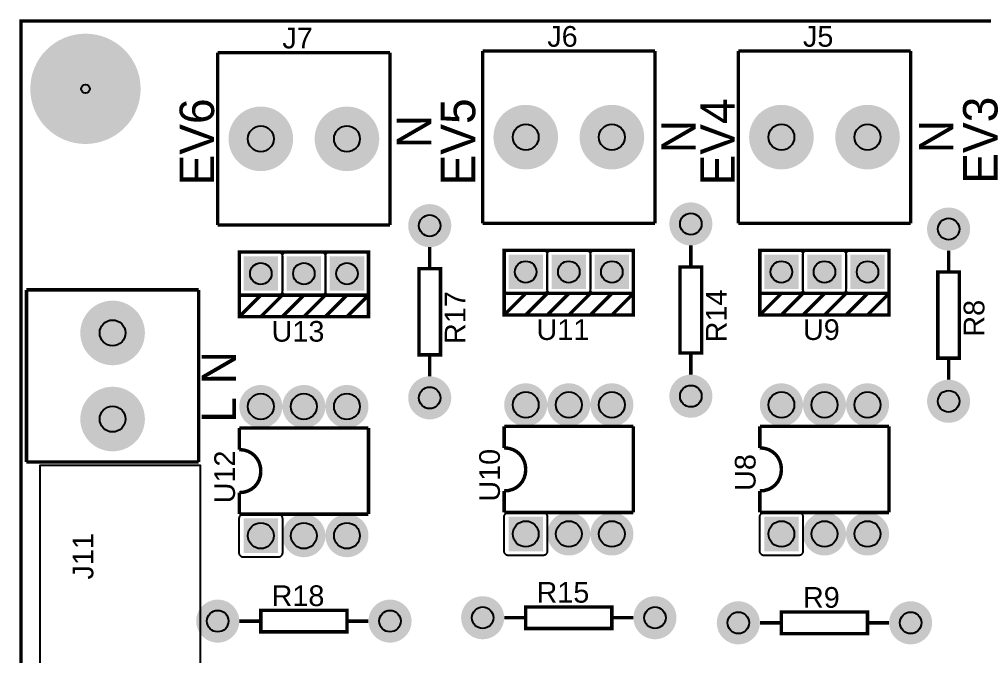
# Model space of a CAD drawing. Header units: inches. Extents: x -2.08 to 2.08, y -1.44 to 1.44.
# Drawn here: x -2.083 to 0.159, y -0.045 to 1.435 of the extents above; entities that cross this region are included whole.
import ezdxf

# ---------------------------------------------------------------- set-up
doc = ezdxf.new("R2010")
doc.units = ezdxf.units.IN
doc.layers.get('0').update_dxf_attribs({"linetype": 'CONTINUOUS'})

# ---------------------------------------------------------------- blocks, each defined once
blk = doc.blocks.new('EPAD')
at = {"const_width": 0.5}
blk.add_lwpolyline([(-0.25, 0, 1), (0.25, 0, 1)], format="xyb", close=True, dxfattribs=at)
blk = doc.blocks.new('RPAD')
blk.add_trace([(-0.5, -0.5), (-0.5, 0.5), (0.5, -0.5), (0.5, 0.5)])

msp = doc.modelspace()

# ---------------------------------------------------------------- linework, layer by layer
at = {"const_width": 0.008}
for points in [[(-2.07874, -1.431024), (2.07874, -1.431024), (2.07874, 1.431181), (-2.07874, 1.431181), (-2.07874, -1.431024)], [(-2.07874, -1.431024), (2.07874, -1.431024), (2.07874, 1.431181), (-2.07874, 1.431181), (-2.07874, -1.431024)], [(-2.07874, -1.431024), (2.07874, -1.431024), (2.07874, 1.431181), (-2.07874, 1.431181), (-2.07874, -1.431024)], [(-1.622047, 1.357559), (-1.622047, 0.957559)], [(-1.622047, 1.357559), (-1.222047, 1.357559)], [(-1.622047, 1.357559), (-1.622047, 0.957559)], [(-1.622047, 1.357559), (-1.222047, 1.357559)], [(-1.622047, 1.357559), (-1.622047, 0.957559)], [(-1.622047, 1.357559), (-1.222047, 1.357559)], [(-1.222047, 1.357559), (-1.222047, 0.957559)], [(-1.222047, 1.357559), (-1.222047, 0.957559)], [(-1.222047, 1.357559), (-1.222047, 0.957559)], [(-1.006976, 1.361496), (-1.006976, 0.961496)], [(-1.006976, 1.361496), (-0.606976, 1.361496)], [(-1.006976, 1.361496), (-1.006976, 0.961496)], [(-1.006976, 1.361496), (-0.606976, 1.361496)], [(-1.006976, 1.361496), (-1.006976, 0.961496)], [(-1.006976, 1.361496), (-0.606976, 1.361496)], [(-0.606976, 1.361496), (-0.606976, 0.961496)], [(-0.606976, 1.361496), (-0.606976, 0.961496)], [(-0.606976, 1.361496), (-0.606976, 0.961496)], [(-0.413386, 1.361496), (-0.413386, 0.961496)], [(-0.413386, 1.361496), (-0.013386, 1.361496)], [(-0.413386, 1.361496), (-0.413386, 0.961496)], [(-0.413386, 1.361496), (-0.013386, 1.361496)], [(-0.413386, 1.361496), (-0.413386, 0.961496)], [(-0.413386, 1.361496), (-0.013386, 1.361496)], [(-0.013386, 1.361496), (-0.013386, 0.961496)], [(-0.013386, 1.361496), (-0.013386, 0.961496)], [(-0.013386, 1.361496), (-0.013386, 0.961496)], [(-1.006976, 0.961496), (-0.606976, 0.961496)], [(-1.006976, 0.961496), (-0.606976, 0.961496)], [(-1.006976, 0.961496), (-0.606976, 0.961496)], [(-0.413386, 0.961496), (-0.013386, 0.961496)], [(-0.413386, 0.961496), (-0.013386, 0.961496)], [(-0.413386, 0.961496), (-0.013386, 0.961496)], [(-1.622047, 0.957559), (-1.222047, 0.957559)], [(-1.622047, 0.957559), (-1.222047, 0.957559)], [(-1.622047, 0.957559), (-1.222047, 0.957559)], [(-1.572047, 0.794567), (-1.272047, 0.794567), (-1.272047, 0.894567), (-1.572047, 0.894567), (-1.572047, 0.794567)], [(-1.572047, 0.794567), (-1.272047, 0.794567), (-1.272047, 0.894567), (-1.572047, 0.894567), (-1.572047, 0.794567)], [(-1.572047, 0.794567), (-1.272047, 0.794567), (-1.272047, 0.894567), (-1.572047, 0.894567), (-1.572047, 0.794567)], [(-1.129921, 0.905984), (-1.129921, 0.855984)], [(-1.129921, 0.905984), (-1.129921, 0.855984)], [(-1.129921, 0.905984), (-1.129921, 0.855984)], [(-0.956976, 0.798504), (-0.656976, 0.798504), (-0.656976, 0.898504), (-0.956976, 0.898504), (-0.956976, 0.798504)], [(-0.956976, 0.798504), (-0.656976, 0.798504), (-0.656976, 0.898504), (-0.956976, 0.898504), (-0.956976, 0.798504)], [(-0.956976, 0.798504), (-0.656976, 0.798504), (-0.656976, 0.898504), (-0.956976, 0.898504), (-0.956976, 0.798504)], [(-0.523622, 0.909921), (-0.523622, 0.859921)], [(-0.523622, 0.909921), (-0.523622, 0.859921)], [(-0.523622, 0.909921), (-0.523622, 0.859921)], [(-0.363386, 0.798504), (-0.063386, 0.798504), (-0.063386, 0.898504), (-0.363386, 0.898504), (-0.363386, 0.798504)], [(-0.363386, 0.798504), (-0.063386, 0.798504), (-0.063386, 0.898504), (-0.363386, 0.898504), (-0.363386, 0.798504)], [(-0.363386, 0.798504), (-0.063386, 0.798504), (-0.063386, 0.898504), (-0.363386, 0.898504), (-0.363386, 0.798504)], [(0.074803, 0.89811), (0.074803, 0.84811)], [(0.074803, 0.89811), (0.074803, 0.84811)], [(0.074803, 0.89811), (0.074803, 0.84811)], [(-1.154921, 0.655984), (-1.104921, 0.655984), (-1.104921, 0.855984), (-1.154921, 0.855984), (-1.154921, 0.655984)], [(-1.154921, 0.655984), (-1.104921, 0.655984), (-1.104921, 0.855984), (-1.154921, 0.855984), (-1.154921, 0.655984)], [(-1.154921, 0.655984), (-1.104921, 0.655984), (-1.104921, 0.855984), (-1.154921, 0.855984), (-1.154921, 0.655984)], [(-0.548622, 0.659921), (-0.498622, 0.659921), (-0.498622, 0.859921), (-0.548622, 0.859921), (-0.548622, 0.659921)], [(-0.548622, 0.659921), (-0.498622, 0.659921), (-0.498622, 0.859921), (-0.548622, 0.859921), (-0.548622, 0.659921)], [(-0.548622, 0.659921), (-0.498622, 0.659921), (-0.498622, 0.859921), (-0.548622, 0.859921), (-0.548622, 0.659921)], [(0.049803, 0.64811), (0.099803, 0.64811), (0.099803, 0.84811), (0.049803, 0.84811), (0.049803, 0.64811)], [(0.049803, 0.64811), (0.099803, 0.64811), (0.099803, 0.84811), (0.049803, 0.84811), (0.049803, 0.64811)], [(0.049803, 0.64811), (0.099803, 0.64811), (0.099803, 0.84811), (0.049803, 0.84811), (0.049803, 0.64811)], [(-2.066142, 0.806772), (-1.666142, 0.806772)], [(-2.066142, 0.406772), (-2.066142, 0.806772)], [(-2.066142, 0.806772), (-1.666142, 0.806772)], [(-2.066142, 0.406772), (-2.066142, 0.806772)], [(-2.066142, 0.806772), (-1.666142, 0.806772)], [(-2.066142, 0.406772), (-2.066142, 0.806772)], [(-1.666142, 0.406772), (-1.666142, 0.806772)], [(-1.666142, 0.406772), (-1.666142, 0.806772)], [(-1.666142, 0.406772), (-1.666142, 0.806772)], [(-1.272047, 0.794567), (-1.272047, 0.744567), (-1.572047, 0.744567), (-1.572047, 0.794567)], [(-1.522047, 0.794567), (-1.572047, 0.744567)], [(-1.272047, 0.794567), (-1.272047, 0.744567), (-1.572047, 0.744567), (-1.572047, 0.794567)], [(-1.522047, 0.794567), (-1.572047, 0.744567)], [(-1.272047, 0.794567), (-1.272047, 0.744567), (-1.572047, 0.744567), (-1.572047, 0.794567)], [(-1.522047, 0.794567), (-1.572047, 0.744567)], [(-1.472047, 0.794567), (-1.522047, 0.744567)], [(-1.472047, 0.794567), (-1.522047, 0.744567)], [(-1.472047, 0.794567), (-1.522047, 0.744567)], [(-1.422047, 0.794567), (-1.472047, 0.744567)], [(-1.422047, 0.794567), (-1.472047, 0.744567)], [(-1.422047, 0.794567), (-1.472047, 0.744567)], [(-1.372047, 0.794567), (-1.422047, 0.744567)], [(-1.372047, 0.794567), (-1.422047, 0.744567)], [(-1.372047, 0.794567), (-1.422047, 0.744567)], [(-1.322047, 0.794567), (-1.372047, 0.744567)], [(-1.322047, 0.794567), (-1.372047, 0.744567)], [(-1.322047, 0.794567), (-1.372047, 0.744567)], [(-1.272047, 0.794567), (-1.322047, 0.744567)], [(-1.272047, 0.794567), (-1.322047, 0.744567)], [(-1.272047, 0.794567), (-1.322047, 0.744567)], [(-0.656976, 0.798504), (-0.656976, 0.748504), (-0.956976, 0.748504), (-0.956976, 0.798504)], [(-0.906976, 0.798504), (-0.956976, 0.748504)], [(-0.656976, 0.798504), (-0.656976, 0.748504), (-0.956976, 0.748504), (-0.956976, 0.798504)], [(-0.906976, 0.798504), (-0.956976, 0.748504)], [(-0.656976, 0.798504), (-0.656976, 0.748504), (-0.956976, 0.748504), (-0.956976, 0.798504)], [(-0.906976, 0.798504), (-0.956976, 0.748504)], [(-0.856976, 0.798504), (-0.906976, 0.748504)], [(-0.856976, 0.798504), (-0.906976, 0.748504)], [(-0.856976, 0.798504), (-0.906976, 0.748504)], [(-0.806976, 0.798504), (-0.856976, 0.748504)], [(-0.806976, 0.798504), (-0.856976, 0.748504)], [(-0.806976, 0.798504), (-0.856976, 0.748504)], [(-0.756976, 0.798504), (-0.806976, 0.748504)], [(-0.756976, 0.798504), (-0.806976, 0.748504)], [(-0.756976, 0.798504), (-0.806976, 0.748504)], [(-0.706976, 0.798504), (-0.756976, 0.748504)], [(-0.706976, 0.798504), (-0.756976, 0.748504)], [(-0.706976, 0.798504), (-0.756976, 0.748504)], [(-0.656976, 0.798504), (-0.706976, 0.748504)], [(-0.656976, 0.798504), (-0.706976, 0.748504)], [(-0.656976, 0.798504), (-0.706976, 0.748504)], [(-0.063386, 0.798504), (-0.063386, 0.748504), (-0.363386, 0.748504), (-0.363386, 0.798504)], [(-0.313386, 0.798504), (-0.363386, 0.748504)], [(-0.063386, 0.798504), (-0.063386, 0.748504), (-0.363386, 0.748504), (-0.363386, 0.798504)], [(-0.313386, 0.798504), (-0.363386, 0.748504)], [(-0.063386, 0.798504), (-0.063386, 0.748504), (-0.363386, 0.748504), (-0.363386, 0.798504)], [(-0.313386, 0.798504), (-0.363386, 0.748504)], [(-0.263386, 0.798504), (-0.313386, 0.748504)], [(-0.263386, 0.798504), (-0.313386, 0.748504)], [(-0.263386, 0.798504), (-0.313386, 0.748504)], [(-0.213386, 0.798504), (-0.263386, 0.748504)], [(-0.213386, 0.798504), (-0.263386, 0.748504)], [(-0.213386, 0.798504), (-0.263386, 0.748504)], [(-0.163386, 0.798504), (-0.213386, 0.748504)], [(-0.163386, 0.798504), (-0.213386, 0.748504)], [(-0.163386, 0.798504), (-0.213386, 0.748504)], [(-0.113386, 0.798504), (-0.163386, 0.748504)], [(-0.113386, 0.798504), (-0.163386, 0.748504)], [(-0.113386, 0.798504), (-0.163386, 0.748504)], [(-0.063386, 0.798504), (-0.113386, 0.748504)], [(-0.063386, 0.798504), (-0.113386, 0.748504)], [(-0.063386, 0.798504), (-0.113386, 0.748504)], [(-1.129921, 0.655984), (-1.129921, 0.605984)], [(-1.129921, 0.655984), (-1.129921, 0.605984)], [(-1.129921, 0.655984), (-1.129921, 0.605984)], [(-0.523622, 0.659921), (-0.523622, 0.609921)], [(-0.523622, 0.659921), (-0.523622, 0.609921)], [(-0.523622, 0.659921), (-0.523622, 0.609921)], [(0.074803, 0.64811), (0.074803, 0.59811)], [(0.074803, 0.64811), (0.074803, 0.59811)], [(0.074803, 0.64811), (0.074803, 0.59811)], [(-0.956976, 0.439843), (-0.956976, 0.489843)], [(-0.956976, 0.489843), (-0.656976, 0.489843)], [(-0.956976, 0.439843), (-0.956976, 0.489843)], [(-0.956976, 0.489843), (-0.656976, 0.489843)], [(-0.956976, 0.439843), (-0.956976, 0.489843)], [(-0.956976, 0.489843), (-0.656976, 0.489843)], [(-0.656976, 0.289843), (-0.656976, 0.489843)], [(-0.656976, 0.289843), (-0.656976, 0.489843)], [(-0.656976, 0.289843), (-0.656976, 0.489843)], [(-0.363386, 0.439843), (-0.363386, 0.489843)], [(-0.363386, 0.489843), (-0.063386, 0.489843)], [(-0.363386, 0.439843), (-0.363386, 0.489843)], [(-0.363386, 0.489843), (-0.063386, 0.489843)], [(-0.363386, 0.439843), (-0.363386, 0.489843)], [(-0.363386, 0.489843), (-0.063386, 0.489843)], [(-0.063386, 0.289843), (-0.063386, 0.489843)], [(-0.063386, 0.289843), (-0.063386, 0.489843)], [(-0.063386, 0.289843), (-0.063386, 0.489843)], [(-1.572047, 0.435906), (-1.572047, 0.485906)], [(-1.572047, 0.485906), (-1.272047, 0.485906)], [(-1.572047, 0.435906), (-1.572047, 0.485906)], [(-1.572047, 0.485906), (-1.272047, 0.485906)], [(-1.572047, 0.435906), (-1.572047, 0.485906)], [(-1.572047, 0.485906), (-1.272047, 0.485906)], [(-1.272047, 0.285906), (-1.272047, 0.485906)], [(-1.272047, 0.285906), (-1.272047, 0.485906)], [(-1.272047, 0.285906), (-1.272047, 0.485906)], [(-1.522047, 0.385906), (-1.523006, 0.396093), (-1.525781, 0.405531), (-1.530221, 0.414031), (-1.536172, 0.421406), (-1.543483, 0.427468), (-1.552, 0.432031), (-1.561572, 0.434906), (-1.572047, 0.435906)], [(-1.522047, 0.385906), (-1.523006, 0.396093), (-1.525781, 0.405531), (-1.530221, 0.414031), (-1.536172, 0.421406), (-1.543483, 0.427468), (-1.552, 0.432031), (-1.561572, 0.434906), (-1.572047, 0.435906)], [(-1.522047, 0.385906), (-1.523006, 0.396093), (-1.525781, 0.405531), (-1.530221, 0.414031), (-1.536172, 0.421406), (-1.543483, 0.427468), (-1.552, 0.432031), (-1.561572, 0.434906), (-1.572047, 0.435906)], [(-0.906976, 0.389843), (-0.907935, 0.40003), (-0.910711, 0.409468), (-0.91515, 0.417968), (-0.921102, 0.425343), (-0.928412, 0.431405), (-0.93693, 0.435968), (-0.946502, 0.438843), (-0.956976, 0.439843)], [(-0.906976, 0.389843), (-0.907935, 0.40003), (-0.910711, 0.409468), (-0.91515, 0.417968), (-0.921102, 0.425343), (-0.928412, 0.431405), (-0.93693, 0.435968), (-0.946502, 0.438843), (-0.956976, 0.439843)], [(-0.906976, 0.389843), (-0.907935, 0.40003), (-0.910711, 0.409468), (-0.91515, 0.417968), (-0.921102, 0.425343), (-0.928412, 0.431405), (-0.93693, 0.435968), (-0.946502, 0.438843), (-0.956976, 0.439843)], [(-0.313386, 0.389843), (-0.314345, 0.40003), (-0.31712, 0.409468), (-0.32156, 0.417968), (-0.327511, 0.425343), (-0.334821, 0.431405), (-0.343339, 0.435968), (-0.352911, 0.438843), (-0.363386, 0.439843)], [(-0.313386, 0.389843), (-0.314345, 0.40003), (-0.31712, 0.409468), (-0.32156, 0.417968), (-0.327511, 0.425343), (-0.334821, 0.431405), (-0.343339, 0.435968), (-0.352911, 0.438843), (-0.363386, 0.439843)], [(-0.313386, 0.389843), (-0.314345, 0.40003), (-0.31712, 0.409468), (-0.32156, 0.417968), (-0.327511, 0.425343), (-0.334821, 0.431405), (-0.343339, 0.435968), (-0.352911, 0.438843), (-0.363386, 0.439843)], [(-2.066142, 0.406772), (-1.666142, 0.406772)], [(-2.066142, 0.406772), (-1.666142, 0.406772)], [(-2.066142, 0.406772), (-1.666142, 0.406772)], [(-1.522047, 0.385906), (-1.523006, 0.375431), (-1.525781, 0.365859), (-1.530221, 0.357341), (-1.536172, 0.350031), (-1.543483, 0.34408), (-1.552, 0.33964), (-1.561572, 0.336865), (-1.572047, 0.335906)], [(-1.522047, 0.385906), (-1.523006, 0.375431), (-1.525781, 0.365859), (-1.530221, 0.357341), (-1.536172, 0.350031), (-1.543483, 0.34408), (-1.552, 0.33964), (-1.561572, 0.336865), (-1.572047, 0.335906)], [(-1.522047, 0.385906), (-1.523006, 0.375431), (-1.525781, 0.365859), (-1.530221, 0.357341), (-1.536172, 0.350031), (-1.543483, 0.34408), (-1.552, 0.33964), (-1.561572, 0.336865), (-1.572047, 0.335906)], [(-0.906976, 0.389843), (-0.907935, 0.379368), (-0.910711, 0.369796), (-0.91515, 0.361278), (-0.921102, 0.353968), (-0.928412, 0.348017), (-0.93693, 0.343577), (-0.946502, 0.340802), (-0.956976, 0.339843)], [(-0.906976, 0.389843), (-0.907935, 0.379368), (-0.910711, 0.369796), (-0.91515, 0.361278), (-0.921102, 0.353968), (-0.928412, 0.348017), (-0.93693, 0.343577), (-0.946502, 0.340802), (-0.956976, 0.339843)], [(-0.906976, 0.389843), (-0.907935, 0.379368), (-0.910711, 0.369796), (-0.91515, 0.361278), (-0.921102, 0.353968), (-0.928412, 0.348017), (-0.93693, 0.343577), (-0.946502, 0.340802), (-0.956976, 0.339843)], [(-0.313386, 0.389843), (-0.314345, 0.379368), (-0.31712, 0.369796), (-0.32156, 0.361278), (-0.327511, 0.353968), (-0.334821, 0.348017), (-0.343339, 0.343577), (-0.352911, 0.340802), (-0.363386, 0.339843)], [(-0.313386, 0.389843), (-0.314345, 0.379368), (-0.31712, 0.369796), (-0.32156, 0.361278), (-0.327511, 0.353968), (-0.334821, 0.348017), (-0.343339, 0.343577), (-0.352911, 0.340802), (-0.363386, 0.339843)], [(-0.313386, 0.389843), (-0.314345, 0.379368), (-0.31712, 0.369796), (-0.32156, 0.361278), (-0.327511, 0.353968), (-0.334821, 0.348017), (-0.343339, 0.343577), (-0.352911, 0.340802), (-0.363386, 0.339843)], [(-1.572047, 0.285906), (-1.572047, 0.335906)], [(-1.572047, 0.285906), (-1.572047, 0.335906)], [(-1.572047, 0.285906), (-1.572047, 0.335906)], [(-0.956976, 0.289843), (-0.956976, 0.339843)], [(-0.956976, 0.289843), (-0.956976, 0.339843)], [(-0.956976, 0.289843), (-0.956976, 0.339843)], [(-0.363386, 0.289843), (-0.363386, 0.339843)], [(-0.363386, 0.289843), (-0.363386, 0.339843)], [(-0.363386, 0.289843), (-0.363386, 0.339843)], [(-0.956976, 0.289843), (-0.656976, 0.289843)], [(-0.956976, 0.289843), (-0.656976, 0.289843)], [(-0.956976, 0.289843), (-0.656976, 0.289843)], [(-0.363386, 0.289843), (-0.063386, 0.289843)], [(-0.363386, 0.289843), (-0.063386, 0.289843)], [(-0.363386, 0.289843), (-0.063386, 0.289843)], [(-1.572047, 0.285906), (-1.272047, 0.285906)], [(-1.572047, 0.285906), (-1.272047, 0.285906)], [(-1.572047, 0.285906), (-1.272047, 0.285906)], [(-0.906976, 0.020354), (-0.706976, 0.020354), (-0.706976, 0.070354), (-0.906976, 0.070354), (-0.906976, 0.020354)], [(-0.906976, 0.020354), (-0.706976, 0.020354), (-0.706976, 0.070354), (-0.906976, 0.070354), (-0.906976, 0.020354)], [(-0.906976, 0.020354), (-0.706976, 0.020354), (-0.706976, 0.070354), (-0.906976, 0.070354), (-0.906976, 0.020354)], [(-1.522047, 0.01248), (-1.322047, 0.01248), (-1.322047, 0.06248), (-1.522047, 0.06248), (-1.522047, 0.01248)], [(-1.522047, 0.01248), (-1.322047, 0.01248), (-1.322047, 0.06248), (-1.522047, 0.06248), (-1.522047, 0.01248)], [(-1.522047, 0.01248), (-1.322047, 0.01248), (-1.322047, 0.06248), (-1.522047, 0.06248), (-1.522047, 0.01248)], [(-0.956976, 0.045354), (-0.906976, 0.045354)], [(-0.956976, 0.045354), (-0.906976, 0.045354)], [(-0.956976, 0.045354), (-0.906976, 0.045354)], [(-0.706976, 0.045354), (-0.656976, 0.045354)], [(-0.706976, 0.045354), (-0.656976, 0.045354)], [(-0.706976, 0.045354), (-0.656976, 0.045354)], [(-0.313386, 0.008543), (-0.113386, 0.008543), (-0.113386, 0.058543), (-0.313386, 0.058543), (-0.313386, 0.008543)], [(-0.313386, 0.008543), (-0.113386, 0.008543), (-0.113386, 0.058543), (-0.313386, 0.058543), (-0.313386, 0.008543)], [(-0.313386, 0.008543), (-0.113386, 0.008543), (-0.113386, 0.058543), (-0.313386, 0.058543), (-0.313386, 0.008543)], [(-1.572047, 0.03748), (-1.522047, 0.03748)], [(-1.572047, 0.03748), (-1.522047, 0.03748)], [(-1.572047, 0.03748), (-1.522047, 0.03748)], [(-1.322047, 0.03748), (-1.272047, 0.03748)], [(-1.322047, 0.03748), (-1.272047, 0.03748)], [(-1.322047, 0.03748), (-1.272047, 0.03748)], [(-0.363386, 0.033543), (-0.313386, 0.033543)], [(-0.363386, 0.033543), (-0.313386, 0.033543)], [(-0.363386, 0.033543), (-0.313386, 0.033543)], [(-0.113386, 0.033543), (-0.063386, 0.033543)], [(-0.113386, 0.033543), (-0.063386, 0.033543)], [(-0.113386, 0.033543), (-0.063386, 0.033543)]]:
    msp.add_lwpolyline(points, dxfattribs=at)
for points in [[(-0.866976, 0.798504), (-0.946976, 0.798504), (-0.948016, 0.798554), (-0.949021, 0.798703), (-0.949988, 0.798945), (-0.950912, 0.799276), (-0.951788, 0.79969), (-0.952612, 0.800185), (-0.95338, 0.800754), (-0.954086, 0.801394), (-0.954726, 0.802101), (-0.955295, 0.802868), (-0.95579, 0.803692), (-0.956205, 0.804569), (-0.956535, 0.805493), (-0.956778, 0.806459), (-0.956926, 0.807465), (-0.956976, 0.808504), (-0.956976, 0.888504), (-0.956926, 0.889543), (-0.956778, 0.890548), (-0.956535, 0.891515), (-0.956205, 0.892439), (-0.95579, 0.893316), (-0.955295, 0.89414), (-0.954726, 0.894907), (-0.954086, 0.895613), (-0.95338, 0.896254), (-0.952612, 0.896823), (-0.951788, 0.897318), (-0.950912, 0.897732), (-0.949988, 0.898063), (-0.949021, 0.898305), (-0.948016, 0.898454), (-0.946976, 0.898504), (-0.866976, 0.898504), (-0.865937, 0.898454), (-0.864932, 0.898305), (-0.863965, 0.898063), (-0.863041, 0.897732), (-0.862165, 0.897318), (-0.861341, 0.896823), (-0.860573, 0.896254), (-0.859867, 0.895613), (-0.859227, 0.894907), (-0.858657, 0.89414), (-0.858163, 0.893316), (-0.857748, 0.892439), (-0.857417, 0.891515), (-0.857175, 0.890548), (-0.857027, 0.889543), (-0.856976, 0.888504), (-0.856976, 0.808504), (-0.857027, 0.807465), (-0.857175, 0.806459), (-0.857417, 0.805493), (-0.857748, 0.804569), (-0.858163, 0.803692), (-0.858657, 0.802868), (-0.859227, 0.802101), (-0.859867, 0.801394), (-0.860573, 0.800754), (-0.861341, 0.800185), (-0.862165, 0.79969), (-0.863041, 0.799276), (-0.863965, 0.798945), (-0.864932, 0.798703), (-0.865937, 0.798554), (-0.866976, 0.798504)], [(-0.766976, 0.798504), (-0.846976, 0.798504), (-0.848016, 0.798554), (-0.849021, 0.798703), (-0.849988, 0.798945), (-0.850912, 0.799276), (-0.851788, 0.79969), (-0.852612, 0.800185), (-0.85338, 0.800754), (-0.854086, 0.801394), (-0.854726, 0.802101), (-0.855295, 0.802868), (-0.85579, 0.803692), (-0.856205, 0.804569), (-0.856535, 0.805493), (-0.856778, 0.806459), (-0.856926, 0.807465), (-0.856976, 0.808504), (-0.856976, 0.888504), (-0.856926, 0.889543), (-0.856778, 0.890548), (-0.856535, 0.891515), (-0.856205, 0.892439), (-0.85579, 0.893316), (-0.855295, 0.89414), (-0.854726, 0.894907), (-0.854086, 0.895613), (-0.85338, 0.896254), (-0.852612, 0.896823), (-0.851788, 0.897318), (-0.850912, 0.897732), (-0.849988, 0.898063), (-0.849021, 0.898305), (-0.848016, 0.898454), (-0.846976, 0.898504), (-0.766976, 0.898504), (-0.765937, 0.898454), (-0.764932, 0.898305), (-0.763965, 0.898063), (-0.763041, 0.897732), (-0.762165, 0.897318), (-0.761341, 0.896823), (-0.760573, 0.896254), (-0.759867, 0.895613), (-0.759227, 0.894907), (-0.758657, 0.89414), (-0.758163, 0.893316), (-0.757748, 0.892439), (-0.757417, 0.891515), (-0.757175, 0.890548), (-0.757027, 0.889543), (-0.756976, 0.888504), (-0.756976, 0.808504), (-0.757027, 0.807465), (-0.757175, 0.806459), (-0.757417, 0.805493), (-0.757748, 0.804569), (-0.758163, 0.803692), (-0.758657, 0.802868), (-0.759227, 0.802101), (-0.759867, 0.801394), (-0.760573, 0.800754), (-0.761341, 0.800185), (-0.762165, 0.79969), (-0.763041, 0.799276), (-0.763965, 0.798945), (-0.764932, 0.798703), (-0.765937, 0.798554), (-0.766976, 0.798504)], [(-0.666976, 0.798504), (-0.746976, 0.798504), (-0.748016, 0.798554), (-0.749021, 0.798703), (-0.749988, 0.798945), (-0.750912, 0.799276), (-0.751788, 0.79969), (-0.752612, 0.800185), (-0.75338, 0.800754), (-0.754086, 0.801394), (-0.754726, 0.802101), (-0.755295, 0.802868), (-0.75579, 0.803692), (-0.756205, 0.804569), (-0.756535, 0.805493), (-0.756778, 0.806459), (-0.756926, 0.807465), (-0.756976, 0.808504), (-0.756976, 0.888504), (-0.756926, 0.889543), (-0.756778, 0.890548), (-0.756535, 0.891515), (-0.756205, 0.892439), (-0.75579, 0.893316), (-0.755295, 0.89414), (-0.754726, 0.894907), (-0.754086, 0.895613), (-0.75338, 0.896254), (-0.752612, 0.896823), (-0.751788, 0.897318), (-0.750912, 0.897732), (-0.749988, 0.898063), (-0.749021, 0.898305), (-0.748016, 0.898454), (-0.746976, 0.898504), (-0.666976, 0.898504), (-0.665937, 0.898454), (-0.664932, 0.898305), (-0.663965, 0.898063), (-0.663041, 0.897732), (-0.662165, 0.897318), (-0.661341, 0.896823), (-0.660573, 0.896254), (-0.659867, 0.895613), (-0.659227, 0.894907), (-0.658657, 0.89414), (-0.658163, 0.893316), (-0.657748, 0.892439), (-0.657417, 0.891515), (-0.657175, 0.890548), (-0.657027, 0.889543), (-0.656976, 0.888504), (-0.656976, 0.808504), (-0.657027, 0.807465), (-0.657175, 0.806459), (-0.657417, 0.805493), (-0.657748, 0.804569), (-0.658163, 0.803692), (-0.658657, 0.802868), (-0.659227, 0.802101), (-0.659867, 0.801394), (-0.660573, 0.800754), (-0.661341, 0.800185), (-0.662165, 0.79969), (-0.663041, 0.799276), (-0.663965, 0.798945), (-0.664932, 0.798703), (-0.665937, 0.798554), (-0.666976, 0.798504)], [(-0.273386, 0.798504), (-0.353386, 0.798504), (-0.354425, 0.798554), (-0.35543, 0.798703), (-0.356397, 0.798945), (-0.357321, 0.799276), (-0.358198, 0.79969), (-0.359022, 0.800185), (-0.359789, 0.800754), (-0.360495, 0.801394), (-0.361135, 0.802101), (-0.361705, 0.802868), (-0.362199, 0.803692), (-0.362614, 0.804569), (-0.362945, 0.805493), (-0.363187, 0.806459), (-0.363335, 0.807465), (-0.363386, 0.808504), (-0.363386, 0.888504), (-0.363335, 0.889543), (-0.363187, 0.890548), (-0.362945, 0.891515), (-0.362614, 0.892439), (-0.362199, 0.893316), (-0.361705, 0.89414), (-0.361135, 0.894907), (-0.360495, 0.895613), (-0.359789, 0.896254), (-0.359022, 0.896823), (-0.358198, 0.897318), (-0.357321, 0.897732), (-0.356397, 0.898063), (-0.35543, 0.898305), (-0.354425, 0.898454), (-0.353386, 0.898504), (-0.273386, 0.898504), (-0.272346, 0.898454), (-0.271341, 0.898305), (-0.270374, 0.898063), (-0.26945, 0.897732), (-0.268574, 0.897318), (-0.26775, 0.896823), (-0.266982, 0.896254), (-0.266276, 0.895613), (-0.265636, 0.894907), (-0.265067, 0.89414), (-0.264572, 0.893316), (-0.264157, 0.892439), (-0.263827, 0.891515), (-0.263585, 0.890548), (-0.263436, 0.889543), (-0.263386, 0.888504), (-0.263386, 0.808504), (-0.263436, 0.807465), (-0.263585, 0.806459), (-0.263827, 0.805493), (-0.264157, 0.804569), (-0.264572, 0.803692), (-0.265067, 0.802868), (-0.265636, 0.802101), (-0.266276, 0.801394), (-0.266982, 0.800754), (-0.26775, 0.800185), (-0.268574, 0.79969), (-0.26945, 0.799276), (-0.270374, 0.798945), (-0.271341, 0.798703), (-0.272346, 0.798554), (-0.273386, 0.798504)], [(-0.173386, 0.798504), (-0.253386, 0.798504), (-0.254425, 0.798554), (-0.25543, 0.798703), (-0.256397, 0.798945), (-0.257321, 0.799276), (-0.258198, 0.79969), (-0.259022, 0.800185), (-0.259789, 0.800754), (-0.260495, 0.801394), (-0.261135, 0.802101), (-0.261705, 0.802868), (-0.262199, 0.803692), (-0.262614, 0.804569), (-0.262945, 0.805493), (-0.263187, 0.806459), (-0.263335, 0.807465), (-0.263386, 0.808504), (-0.263386, 0.888504), (-0.263335, 0.889543), (-0.263187, 0.890548), (-0.262945, 0.891515), (-0.262614, 0.892439), (-0.262199, 0.893316), (-0.261705, 0.89414), (-0.261135, 0.894907), (-0.260495, 0.895613), (-0.259789, 0.896254), (-0.259022, 0.896823), (-0.258198, 0.897318), (-0.257321, 0.897732), (-0.256397, 0.898063), (-0.25543, 0.898305), (-0.254425, 0.898454), (-0.253386, 0.898504), (-0.173386, 0.898504), (-0.172346, 0.898454), (-0.171341, 0.898305), (-0.170374, 0.898063), (-0.16945, 0.897732), (-0.168574, 0.897318), (-0.16775, 0.896823), (-0.166982, 0.896254), (-0.166276, 0.895613), (-0.165636, 0.894907), (-0.165067, 0.89414), (-0.164572, 0.893316), (-0.164157, 0.892439), (-0.163827, 0.891515), (-0.163585, 0.890548), (-0.163436, 0.889543), (-0.163386, 0.888504), (-0.163386, 0.808504), (-0.163436, 0.807465), (-0.163585, 0.806459), (-0.163827, 0.805493), (-0.164157, 0.804569), (-0.164572, 0.803692), (-0.165067, 0.802868), (-0.165636, 0.802101), (-0.166276, 0.801394), (-0.166982, 0.800754), (-0.16775, 0.800185), (-0.168574, 0.79969), (-0.16945, 0.799276), (-0.170374, 0.798945), (-0.171341, 0.798703), (-0.172346, 0.798554), (-0.173386, 0.798504)], [(-0.073386, 0.798504), (-0.153386, 0.798504), (-0.154425, 0.798554), (-0.15543, 0.798703), (-0.156397, 0.798945), (-0.157321, 0.799276), (-0.158198, 0.79969), (-0.159022, 0.800185), (-0.159789, 0.800754), (-0.160495, 0.801394), (-0.161135, 0.802101), (-0.161705, 0.802868), (-0.162199, 0.803692), (-0.162614, 0.804569), (-0.162945, 0.805493), (-0.163187, 0.806459), (-0.163335, 0.807465), (-0.163386, 0.808504), (-0.163386, 0.888504), (-0.163335, 0.889543), (-0.163187, 0.890548), (-0.162945, 0.891515), (-0.162614, 0.892439), (-0.162199, 0.893316), (-0.161705, 0.89414), (-0.161135, 0.894907), (-0.160495, 0.895613), (-0.159789, 0.896254), (-0.159022, 0.896823), (-0.158198, 0.897318), (-0.157321, 0.897732), (-0.156397, 0.898063), (-0.15543, 0.898305), (-0.154425, 0.898454), (-0.153386, 0.898504), (-0.073386, 0.898504), (-0.072346, 0.898454), (-0.071341, 0.898305), (-0.070374, 0.898063), (-0.06945, 0.897732), (-0.068574, 0.897318), (-0.06775, 0.896823), (-0.066982, 0.896254), (-0.066276, 0.895613), (-0.065636, 0.894907), (-0.065067, 0.89414), (-0.064572, 0.893316), (-0.064157, 0.892439), (-0.063827, 0.891515), (-0.063585, 0.890548), (-0.063436, 0.889543), (-0.063386, 0.888504), (-0.063386, 0.808504), (-0.063436, 0.807465), (-0.063585, 0.806459), (-0.063827, 0.805493), (-0.064157, 0.804569), (-0.064572, 0.803692), (-0.065067, 0.802868), (-0.065636, 0.802101), (-0.066276, 0.801394), (-0.066982, 0.800754), (-0.06775, 0.800185), (-0.068574, 0.79969), (-0.06945, 0.799276), (-0.070374, 0.798945), (-0.071341, 0.798703), (-0.072346, 0.798554), (-0.073386, 0.798504)], [(-1.482047, 0.794567), (-1.562047, 0.794567), (-1.563087, 0.794617), (-1.564092, 0.794766), (-1.565059, 0.795008), (-1.565983, 0.795339), (-1.566859, 0.795753), (-1.567683, 0.796248), (-1.568451, 0.796817), (-1.569157, 0.797457), (-1.569797, 0.798164), (-1.570366, 0.798931), (-1.570861, 0.799755), (-1.571276, 0.800631), (-1.571606, 0.801556), (-1.571848, 0.802522), (-1.571997, 0.803528), (-1.572047, 0.804567), (-1.572047, 0.884567), (-1.571997, 0.885606), (-1.571848, 0.886611), (-1.571606, 0.887578), (-1.571276, 0.888502), (-1.570861, 0.889379), (-1.570366, 0.890203), (-1.569797, 0.89097), (-1.569157, 0.891676), (-1.568451, 0.892317), (-1.567683, 0.892886), (-1.566859, 0.893381), (-1.565983, 0.893795), (-1.565059, 0.894126), (-1.564092, 0.894368), (-1.563087, 0.894517), (-1.562047, 0.894567), (-1.482047, 0.894567), (-1.481008, 0.894517), (-1.480003, 0.894368), (-1.479036, 0.894126), (-1.478112, 0.893795), (-1.477235, 0.893381), (-1.476411, 0.892886), (-1.475644, 0.892317), (-1.474938, 0.891676), (-1.474298, 0.89097), (-1.473728, 0.890203), (-1.473234, 0.889379), (-1.472819, 0.888502), (-1.472488, 0.887578), (-1.472246, 0.886611), (-1.472098, 0.885606), (-1.472047, 0.884567), (-1.472047, 0.804567), (-1.472098, 0.803528), (-1.472246, 0.802522), (-1.472488, 0.801556), (-1.472819, 0.800631), (-1.473234, 0.799755), (-1.473728, 0.798931), (-1.474298, 0.798164), (-1.474938, 0.797457), (-1.475644, 0.796817), (-1.476411, 0.796248), (-1.477235, 0.795753), (-1.478112, 0.795339), (-1.479036, 0.795008), (-1.480003, 0.794766), (-1.481008, 0.794617), (-1.482047, 0.794567)], [(-1.382047, 0.794567), (-1.462047, 0.794567), (-1.463087, 0.794617), (-1.464092, 0.794766), (-1.465059, 0.795008), (-1.465983, 0.795339), (-1.466859, 0.795753), (-1.467683, 0.796248), (-1.468451, 0.796817), (-1.469157, 0.797457), (-1.469797, 0.798164), (-1.470366, 0.798931), (-1.470861, 0.799755), (-1.471276, 0.800631), (-1.471606, 0.801556), (-1.471848, 0.802522), (-1.471997, 0.803528), (-1.472047, 0.804567), (-1.472047, 0.884567), (-1.471997, 0.885606), (-1.471848, 0.886611), (-1.471606, 0.887578), (-1.471276, 0.888502), (-1.470861, 0.889379), (-1.470366, 0.890203), (-1.469797, 0.89097), (-1.469157, 0.891676), (-1.468451, 0.892317), (-1.467683, 0.892886), (-1.466859, 0.893381), (-1.465983, 0.893795), (-1.465059, 0.894126), (-1.464092, 0.894368), (-1.463087, 0.894517), (-1.462047, 0.894567), (-1.382047, 0.894567), (-1.381008, 0.894517), (-1.380003, 0.894368), (-1.379036, 0.894126), (-1.378112, 0.893795), (-1.377235, 0.893381), (-1.376411, 0.892886), (-1.375644, 0.892317), (-1.374938, 0.891676), (-1.374298, 0.89097), (-1.373728, 0.890203), (-1.373234, 0.889379), (-1.372819, 0.888502), (-1.372488, 0.887578), (-1.372246, 0.886611), (-1.372098, 0.885606), (-1.372047, 0.884567), (-1.372047, 0.804567), (-1.372098, 0.803528), (-1.372246, 0.802522), (-1.372488, 0.801556), (-1.372819, 0.800631), (-1.373234, 0.799755), (-1.373728, 0.798931), (-1.374298, 0.798164), (-1.374938, 0.797457), (-1.375644, 0.796817), (-1.376411, 0.796248), (-1.377235, 0.795753), (-1.378112, 0.795339), (-1.379036, 0.795008), (-1.380003, 0.794766), (-1.381008, 0.794617), (-1.382047, 0.794567)], [(-1.282047, 0.794567), (-1.362047, 0.794567), (-1.363087, 0.794617), (-1.364092, 0.794766), (-1.365059, 0.795008), (-1.365983, 0.795339), (-1.366859, 0.795753), (-1.367683, 0.796248), (-1.368451, 0.796817), (-1.369157, 0.797457), (-1.369797, 0.798164), (-1.370366, 0.798931), (-1.370861, 0.799755), (-1.371276, 0.800631), (-1.371606, 0.801556), (-1.371848, 0.802522), (-1.371997, 0.803528), (-1.372047, 0.804567), (-1.372047, 0.884567), (-1.371997, 0.885606), (-1.371848, 0.886611), (-1.371606, 0.887578), (-1.371276, 0.888502), (-1.370861, 0.889379), (-1.370366, 0.890203), (-1.369797, 0.89097), (-1.369157, 0.891676), (-1.368451, 0.892317), (-1.367683, 0.892886), (-1.366859, 0.893381), (-1.365983, 0.893795), (-1.365059, 0.894126), (-1.364092, 0.894368), (-1.363087, 0.894517), (-1.362047, 0.894567), (-1.282047, 0.894567), (-1.281008, 0.894517), (-1.280003, 0.894368), (-1.279036, 0.894126), (-1.278112, 0.893795), (-1.277235, 0.893381), (-1.276411, 0.892886), (-1.275644, 0.892317), (-1.274938, 0.891676), (-1.274298, 0.89097), (-1.273728, 0.890203), (-1.273234, 0.889379), (-1.272819, 0.888502), (-1.272488, 0.887578), (-1.272246, 0.886611), (-1.272098, 0.885606), (-1.272047, 0.884567), (-1.272047, 0.804567), (-1.272098, 0.803528), (-1.272246, 0.802522), (-1.272488, 0.801556), (-1.272819, 0.800631), (-1.273234, 0.799755), (-1.273728, 0.798931), (-1.274298, 0.798164), (-1.274938, 0.797457), (-1.275644, 0.796817), (-1.276411, 0.796248), (-1.277235, 0.795753), (-1.278112, 0.795339), (-1.279036, 0.795008), (-1.280003, 0.794766), (-1.281008, 0.794617), (-1.282047, 0.794567)], [(-1.562047, 0.285906), (-1.482047, 0.285906), (-1.481008, 0.285855), (-1.480003, 0.285707), (-1.479036, 0.285465), (-1.478112, 0.285134), (-1.477235, 0.284719), (-1.476411, 0.284224), (-1.475644, 0.283655), (-1.474938, 0.283015), (-1.474298, 0.282309), (-1.473728, 0.281541), (-1.473234, 0.280717), (-1.472819, 0.279841), (-1.472488, 0.278917), (-1.472246, 0.27795), (-1.472098, 0.276945), (-1.472047, 0.275906), (-1.472047, 0.195906), (-1.472098, 0.194866), (-1.472246, 0.193861), (-1.472488, 0.192894), (-1.472819, 0.19197), (-1.473234, 0.191094), (-1.473728, 0.19027), (-1.474298, 0.189502), (-1.474938, 0.188796), (-1.475644, 0.188156), (-1.476411, 0.187587), (-1.477235, 0.187092), (-1.478112, 0.186677), (-1.479036, 0.186346), (-1.480003, 0.186104), (-1.481008, 0.185956), (-1.482047, 0.185906), (-1.562047, 0.185906), (-1.563087, 0.185956), (-1.564092, 0.186104), (-1.565059, 0.186346), (-1.565983, 0.186677), (-1.566859, 0.187092), (-1.567683, 0.187587), (-1.568451, 0.188156), (-1.569157, 0.188796), (-1.569797, 0.189502), (-1.570366, 0.19027), (-1.570861, 0.191094), (-1.571276, 0.19197), (-1.571606, 0.192894), (-1.571848, 0.193861), (-1.571997, 0.194866), (-1.572047, 0.195906), (-1.572047, 0.275906), (-1.571997, 0.276945), (-1.571848, 0.27795), (-1.571606, 0.278917), (-1.571276, 0.279841), (-1.570861, 0.280717), (-1.570366, 0.281541), (-1.569797, 0.282309), (-1.569157, 0.283015), (-1.568451, 0.283655), (-1.567683, 0.284224), (-1.566859, 0.284719), (-1.565983, 0.285134), (-1.565059, 0.285465), (-1.564092, 0.285707), (-1.563087, 0.285855), (-1.562047, 0.285906)], [(-0.946976, 0.289843), (-0.866976, 0.289843), (-0.865937, 0.289792), (-0.864932, 0.289644), (-0.863965, 0.289402), (-0.863041, 0.289071), (-0.862165, 0.288656), (-0.861341, 0.288161), (-0.860573, 0.287592), (-0.859867, 0.286952), (-0.859227, 0.286246), (-0.858657, 0.285478), (-0.858163, 0.284654), (-0.857748, 0.283778), (-0.857417, 0.282854), (-0.857175, 0.281887), (-0.857027, 0.280882), (-0.856976, 0.279843), (-0.856976, 0.199843), (-0.857027, 0.198803), (-0.857175, 0.197798), (-0.857417, 0.196831), (-0.857748, 0.195907), (-0.858163, 0.195031), (-0.858657, 0.194207), (-0.859227, 0.193439), (-0.859867, 0.192733), (-0.860573, 0.192093), (-0.861341, 0.191524), (-0.862165, 0.191029), (-0.863041, 0.190614), (-0.863965, 0.190283), (-0.864932, 0.190041), (-0.865937, 0.189893), (-0.866976, 0.189843), (-0.946976, 0.189843), (-0.948016, 0.189893), (-0.949021, 0.190041), (-0.949988, 0.190283), (-0.950912, 0.190614), (-0.951788, 0.191029), (-0.952612, 0.191524), (-0.95338, 0.192093), (-0.954086, 0.192733), (-0.954726, 0.193439), (-0.955295, 0.194207), (-0.95579, 0.195031), (-0.956205, 0.195907), (-0.956535, 0.196831), (-0.956778, 0.197798), (-0.956926, 0.198803), (-0.956976, 0.199843), (-0.956976, 0.279843), (-0.956926, 0.280882), (-0.956778, 0.281887), (-0.956535, 0.282854), (-0.956205, 0.283778), (-0.95579, 0.284654), (-0.955295, 0.285478), (-0.954726, 0.286246), (-0.954086, 0.286952), (-0.95338, 0.287592), (-0.952612, 0.288161), (-0.951788, 0.288656), (-0.950912, 0.289071), (-0.949988, 0.289402), (-0.949021, 0.289644), (-0.948016, 0.289792), (-0.946976, 0.289843)], [(-0.353386, 0.289843), (-0.273386, 0.289843), (-0.272346, 0.289792), (-0.271341, 0.289644), (-0.270374, 0.289402), (-0.26945, 0.289071), (-0.268574, 0.288656), (-0.26775, 0.288161), (-0.266982, 0.287592), (-0.266276, 0.286952), (-0.265636, 0.286246), (-0.265067, 0.285478), (-0.264572, 0.284654), (-0.264157, 0.283778), (-0.263827, 0.282854), (-0.263585, 0.281887), (-0.263436, 0.280882), (-0.263386, 0.279843), (-0.263386, 0.199843), (-0.263436, 0.198803), (-0.263585, 0.197798), (-0.263827, 0.196831), (-0.264157, 0.195907), (-0.264572, 0.195031), (-0.265067, 0.194207), (-0.265636, 0.193439), (-0.266276, 0.192733), (-0.266982, 0.192093), (-0.26775, 0.191524), (-0.268574, 0.191029), (-0.26945, 0.190614), (-0.270374, 0.190283), (-0.271341, 0.190041), (-0.272346, 0.189893), (-0.273386, 0.189843), (-0.353386, 0.189843), (-0.354425, 0.189893), (-0.35543, 0.190041), (-0.356397, 0.190283), (-0.357321, 0.190614), (-0.358198, 0.191029), (-0.359022, 0.191524), (-0.359789, 0.192093), (-0.360495, 0.192733), (-0.361135, 0.193439), (-0.361705, 0.194207), (-0.362199, 0.195031), (-0.362614, 0.195907), (-0.362945, 0.196831), (-0.363187, 0.197798), (-0.363335, 0.198803), (-0.363386, 0.199843), (-0.363386, 0.279843), (-0.363335, 0.280882), (-0.363187, 0.281887), (-0.362945, 0.282854), (-0.362614, 0.283778), (-0.362199, 0.284654), (-0.361705, 0.285478), (-0.361135, 0.286246), (-0.360495, 0.286952), (-0.359789, 0.287592), (-0.359022, 0.288161), (-0.358198, 0.288656), (-0.357321, 0.289071), (-0.356397, 0.289402), (-0.35543, 0.289644), (-0.354425, 0.289792), (-0.353386, 0.289843)]]:
    msp.add_lwpolyline(points, close=True)
msp.add_lwpolyline([(-1.661811, -1.166457), (-1.661811, 0.398898), (-2.035039, 0.398898), (-2.035039, -1.166457), (-1.661811, -1.166457)])
for centre, radius in [((-1.929134, 1.273701), 0.01), ((-0.906976, 1.161496), 0.03), ((-0.706976, 1.161496), 0.03), ((-0.313386, 1.161496), 0.03), ((-0.113386, 1.161496), 0.03), ((-1.522047, 1.157559), 0.03), ((-1.322047, 1.157559), 0.03), ((-1.129921, 0.955984), 0.025), ((-0.523622, 0.959921), 0.025), ((0.074803, 0.94811), 0.025), ((-1.522047, 0.844567), 0.025), ((-1.422047, 0.844567), 0.025), ((-1.322047, 0.844567), 0.025), ((-0.906976, 0.848504), 0.025), ((-0.806976, 0.848504), 0.025), ((-0.706976, 0.848504), 0.025), ((-0.313386, 0.848504), 0.025), ((-0.213386, 0.848504), 0.025), ((-0.113386, 0.848504), 0.025), ((-1.866142, 0.706772), 0.03), ((-0.523622, 0.559921), 0.025), ((-1.522047, 0.535906), 0.03), ((-1.422047, 0.535906), 0.03), ((-1.322047, 0.535906), 0.03), ((-1.129921, 0.555984), 0.025), ((-0.906976, 0.539843), 0.03), ((-0.806976, 0.539843), 0.03), ((-0.706976, 0.539843), 0.03), ((-0.313386, 0.539843), 0.03), ((-0.213386, 0.539843), 0.03), ((-0.113386, 0.539843), 0.03), ((0.074803, 0.54811), 0.025), ((-1.866142, 0.506772), 0.03), ((-0.906976, 0.239843), 0.03), ((-0.806976, 0.239843), 0.03), ((-0.706976, 0.239843), 0.03), ((-0.313386, 0.239843), 0.03), ((-0.213386, 0.239843), 0.03), ((-0.113386, 0.239843), 0.03), ((-1.522047, 0.235906), 0.03), ((-1.422047, 0.235906), 0.03), ((-1.322047, 0.235906), 0.03), ((-1.006976, 0.045354), 0.025), ((-0.606976, 0.045354), 0.025), ((-1.622047, 0.03748), 0.025), ((-1.222047, 0.03748), 0.025), ((-0.413386, 0.033543), 0.025), ((-0.013386, 0.033543), 0.025)]:
    msp.add_circle(centre, radius)

# ---------------------------------------------------------------- block references
for name, p, xscale, yscale in [('EPAD', (-1.929134, 1.273701), 0.25622, 0.25622), ('EPAD', (-1.929134, 1.273701), 0.23622, 0.23622), ('EPAD', (-0.906976, 1.161496), 0.15, 0.15), ('EPAD', (-0.706976, 1.161496), 0.15, 0.15), ('EPAD', (-0.313386, 1.161496), 0.15, 0.15), ('EPAD', (-0.113386, 1.161496), 0.15, 0.15), ('EPAD', (-1.522047, 1.157559), 0.15, 0.15), ('EPAD', (-1.522047, 1.157559), 0.12, 0.12), ('EPAD', (-1.322047, 1.157559), 0.15, 0.15), ('EPAD', (-1.322047, 1.157559), 0.12, 0.12), ('EPAD', (-0.906976, 1.161496), 0.12, 0.12), ('EPAD', (-0.706976, 1.161496), 0.12, 0.12), ('EPAD', (-0.313386, 1.161496), 0.12, 0.12), ('EPAD', (-0.113386, 1.161496), 0.12, 0.12), ('EPAD', (-0.523622, 0.959921), 0.1, 0.1), ('EPAD', (-1.129921, 0.955984), 0.1, 0.1), ('EPAD', (-1.129921, 0.955984), 0.08, 0.08), ('EPAD', (-0.523622, 0.959921), 0.08, 0.08), ('EPAD', (0.074803, 0.94811), 0.1, 0.1), ('EPAD', (0.074803, 0.94811), 0.08, 0.08), ('EPAD', (-1.866142, 0.706772), 0.15, 0.15), ('EPAD', (-1.866142, 0.706772), 0.12, 0.12), ('EPAD', (-1.129921, 0.555984), 0.1, 0.1), ('EPAD', (-0.523622, 0.559921), 0.1, 0.1), ('EPAD', (-1.522047, 0.535906), 0.1, 0.1), ('EPAD', (-1.422047, 0.535906), 0.1, 0.1), ('EPAD', (-1.322047, 0.535906), 0.1, 0.1), ('EPAD', (-1.129921, 0.555984), 0.08, 0.08), ('EPAD', (-0.906976, 0.539843), 0.1, 0.1), ('EPAD', (-0.806976, 0.539843), 0.1, 0.1), ('EPAD', (-0.706976, 0.539843), 0.1, 0.1), ('EPAD', (-0.523622, 0.559921), 0.08, 0.08), ('EPAD', (-0.313386, 0.539843), 0.1, 0.1), ('EPAD', (-0.213386, 0.539843), 0.1, 0.1), ('EPAD', (-0.113386, 0.539843), 0.1, 0.1), ('EPAD', (0.074803, 0.54811), 0.1, 0.1), ('EPAD', (0.074803, 0.54811), 0.08, 0.08), ('EPAD', (-1.866142, 0.506772), 0.15, 0.15), ('EPAD', (-1.866142, 0.506772), 0.12, 0.12), ('EPAD', (-1.522047, 0.535906), 0.08, 0.08), ('EPAD', (-1.422047, 0.535906), 0.08, 0.08), ('EPAD', (-1.322047, 0.535906), 0.08, 0.08), ('EPAD', (-0.906976, 0.539843), 0.08, 0.08), ('EPAD', (-0.806976, 0.539843), 0.08, 0.08), ('EPAD', (-0.706976, 0.539843), 0.08, 0.08), ('EPAD', (-0.313386, 0.539843), 0.08, 0.08), ('EPAD', (-0.213386, 0.539843), 0.08, 0.08), ('EPAD', (-0.113386, 0.539843), 0.08, 0.08), ('RPAD', (-1.522047, 0.235906), 0.08, 0.08), ('EPAD', (-1.422047, 0.235906), 0.1, 0.1), ('EPAD', (-1.422047, 0.235906), 0.08, 0.08), ('EPAD', (-1.322047, 0.235906), 0.1, 0.1), ('EPAD', (-1.322047, 0.235906), 0.08, 0.08), ('RPAD', (-0.906976, 0.239843), 0.08, 0.08), ('EPAD', (-0.806976, 0.239843), 0.1, 0.1), ('EPAD', (-0.806976, 0.239843), 0.08, 0.08), ('EPAD', (-0.706976, 0.239843), 0.1, 0.1), ('EPAD', (-0.706976, 0.239843), 0.08, 0.08), ('RPAD', (-0.313386, 0.239843), 0.08, 0.08), ('EPAD', (-0.213386, 0.239843), 0.1, 0.1), ('EPAD', (-0.213386, 0.239843), 0.08, 0.08), ('EPAD', (-0.113386, 0.239843), 0.1, 0.1), ('EPAD', (-0.113386, 0.239843), 0.08, 0.08), ('EPAD', (-1.006976, 0.045354), 0.1, 0.1), ('EPAD', (-0.606976, 0.045354), 0.1, 0.1), ('EPAD', (-1.622047, 0.03748), 0.1, 0.1), ('EPAD', (-1.622047, 0.03748), 0.08, 0.08), ('EPAD', (-1.222047, 0.03748), 0.1, 0.1), ('EPAD', (-1.222047, 0.03748), 0.08, 0.08), ('EPAD', (-1.006976, 0.045354), 0.08, 0.08), ('EPAD', (-0.606976, 0.045354), 0.08, 0.08), ('EPAD', (-0.413386, 0.033543), 0.1, 0.1), ('EPAD', (-0.413386, 0.033543), 0.08, 0.08), ('EPAD', (-0.013386, 0.033543), 0.1, 0.1), ('EPAD', (-0.013386, 0.033543), 0.08, 0.08)]:
    msp.add_blockref(name, p, dxfattribs=dict(xscale=xscale, yscale=yscale))
at = {"xscale": 0.08, "yscale": 0.08, "rotation": 180}
for p in [(-1.522047, 0.844567), (-1.422047, 0.844567), (-1.322047, 0.844567), (-0.906976, 0.848504), (-0.806976, 0.848504), (-0.706976, 0.848504), (-0.313386, 0.848504), (-0.213386, 0.848504), (-0.113386, 0.848504)]:
    msp.add_blockref('RPAD', p, dxfattribs=at)

# ---------------------------------------------------------------- texts
at = {"width": 1.041667}
for s, p in [('J7', (-1.472047, 1.367559)), ('J7', (-1.472047, 1.367559)), ('J7', (-1.472047, 1.367559)), ('J6', (-0.856976, 1.371496)), ('J6', (-0.856976, 1.371496)), ('J6', (-0.856976, 1.371496)), ('J5', (-0.263386, 1.371496)), ('J5', (-0.263386, 1.371496)), ('J5', (-0.263386, 1.371496)), ('U13', (-1.497047, 0.686567)), ('U13', (-1.497047, 0.686567)), ('U13', (-1.497047, 0.686567)), ('U11', (-0.881976, 0.690504)), ('U11', (-0.881976, 0.690504)), ('U11', (-0.881976, 0.690504)), ('U9', (-0.263386, 0.690504)), ('U9', (-0.263386, 0.690504)), ('U9', (-0.263386, 0.690504)), ('R18', (-1.497047, 0.07248)), ('R18', (-1.497047, 0.07248)), ('R18', (-1.497047, 0.07248)), ('R15', (-0.881976, 0.080354)), ('R15', (-0.881976, 0.080354)), ('R15', (-0.881976, 0.080354)), ('R9', (-0.263386, 0.068543)), ('R9', (-0.263386, 0.068543)), ('R9', (-0.263386, 0.068543))]:
    msp.add_text(s, height=0.048, dxfattribs=at).set_placement(p)
for s, p in [('EV6', (-1.630472, 1.049291)), ('EV6', (-1.630472, 1.049291)), ('EV6', (-1.630472, 1.049291)), ('EV5', (-1.024173, 1.049291)), ('EV5', (-1.024173, 1.049291)), ('EV5', (-1.024173, 1.049291)), ('EV4', (-0.421811, 1.049291)), ('EV4', (-0.421811, 1.049291)), ('EV4', (-0.421811, 1.049291)), ('EV3', (0.188425, 1.053228)), ('EV3', (0.188425, 1.053228)), ('EV3', (0.188425, 1.053228)), ('N', (-1.126535, 1.135906)), ('N', (-1.126535, 1.135906)), ('N', (-1.126535, 1.135906)), ('N', (-0.512362, 1.124094)), ('N', (-0.512362, 1.124094)), ('N', (-0.512362, 1.124094)), ('N', (0.086063, 1.124094)), ('N', (0.086063, 1.124094)), ('N', (0.086063, 1.124094)), ('L N', (-1.579291, 0.49811)), ('L N', (-1.579291, 0.49811)), ('L N', (-1.579291, 0.49811))]:
    msp.add_text(s, height=0.08, rotation=90).set_placement(p)
for s, p in [('R17', (-1.046921, 0.680984)), ('R17', (-1.046921, 0.680984)), ('R17', (-1.046921, 0.680984)), ('R14', (-0.440622, 0.684921)), ('R14', (-0.440622, 0.684921)), ('R14', (-0.440622, 0.684921)), ('R8', (0.157803, 0.69811)), ('R8', (0.157803, 0.69811)), ('R8', (0.157803, 0.69811)), ('U12', (-1.582047, 0.310906)), ('U12', (-1.582047, 0.310906)), ('U12', (-1.582047, 0.310906)), ('U10', (-0.966976, 0.314843)), ('U10', (-0.966976, 0.314843)), ('U10', (-0.966976, 0.314843)), ('U8', (-0.373386, 0.339843)), ('U8', (-0.373386, 0.339843)), ('U8', (-0.373386, 0.339843)), ('J11', (-1.910787, 0.134134)), ('J11', (-1.910787, 0.134134)), ('J11', (-1.910787, 0.134134))]:
    msp.add_text(s, height=0.048, rotation=90, dxfattribs=at).set_placement(p)

doc.saveas('drawing.dxf')
